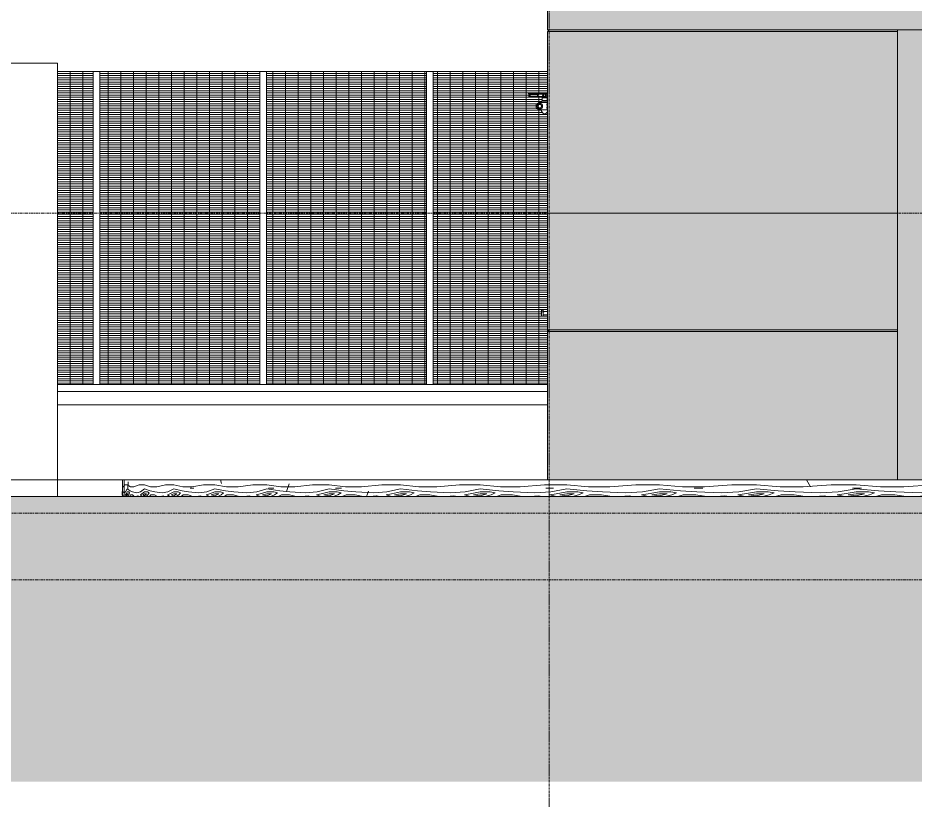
# Model space of a CAD drawing. Header units: millimetres. Extents: x -134153 to 99383, y -5233 to 35400.
# Drawn here: x -130439 to -125057, y -1322 to 3372 of the extents above; entities that cross this region are included whole.
import ezdxf

# ---------------------------------------------------------------- set-up
doc = ezdxf.new("R2010")
doc.units = ezdxf.units.MM
for name, pattern in [('Centre', [31.75, 6.35, -4.7625, 15.875, -4.7625]), ('Dash', [6, 3, -3]), ('Grid Line', [22.225, 12.7, -3.175, 3.175, -3.175])]:
    doc.linetypes.add(name, pattern=pattern)
for name, color, linetype, lineweight in [('A-DETL-GENF-2', 9, 'Continuous', 9), ('A-DETL-THIN', 151, 'Continuous', 9), ('A-DOOR', 31, 'Continuous', 9), ('A-FLOR-HRAL', 11, 'Continuous', 9), ('A-FLOR-LEVL-2', 51, 'Centre', 9), ('A-WALL', 113, 'Continuous', 9), ('A-WALL-PATT', 111, 'Continuous', 9), ('A-WALL-PATT-2', 111, 'Continuous', 5), ('C-PRKG', 70, 'Continuous', 9), ('C-PRKG-HDLN', 70, 'Dash', 9), ('I-WALL', 2, 'Continuous', 9), ('S-COLS', 52, 'Continuous', 9), ('S-GRID-1', 1, 'Grid Line', 9)]:
    doc.layers.add(name, color=color, linetype=linetype, lineweight=lineweight)

# ---------------------------------------------------------------- blocks, each defined once
blk = doc.blocks.new('FD_01 - FD_01-1200x2200mm-V22-TKCS_MẶT ĐỨNG HƯỚNG BẮC')
at = {"layer": 'A-DOOR'}
for p, q in [((-127376, 2918.5), (-127376, 2915.5)), ((-127375.6, 2918.5), (-127375.6, 2918.5)), ((-127375.6, 2918.5), (-127367.9, 2918.5)), ((-127375.6, 2915.5), (-127367.9, 2915.5)), ((-127375.6, 2915.5), (-127375.6, 2915.5)), ((-127374.9, 2914.5), (-127374.9, 2900.5)), ((-127374.4, 2920.3), (-127374.4, 2918.5)), ((-127362.4, 2920.3), (-127374.4, 2920.3)), ((-127374.4, 2920.3), (-127362.4, 2920.3)), ((-127373.9, 2914.5), (-127372.2, 2914.5)), ((-127373.4, 2915.5), (-127373.4, 2914.5)), ((-127372.2, 2914.5), (-127370.7, 2914.5)), ((-127372.2, 2914.5), (-127372.2, 2900.5)), ((-127371.9, 2914.5), (-127369.7, 2914.5)), ((-127370.1, 2914.5), (-127371.6, 2914.5)), ((-127369.4, 2914.5), (-127371.4, 2914.5)), ((-127368.7, 2914.5), (-127370.7, 2914.5)), ((-127369.8, 2914.5), (-127366.7, 2914.5)), ((-127369.8, 2900.5), (-127369.8, 2914.5)), ((-127369, 2911.5), (-127367.3, 2911.5)), ((-127369, 2911.5), (-127369, 2903.5)), ((-127368.4, 2918.5), (-127365.9, 2918.5)), ((-127365.9, 2918.5), (-127368.4, 2918.5)), ((-127366.8, 2918.5), (-127368.4, 2918.5)), ((-127368.4, 2918.5), (-127366.8, 2918.5)), ((-127365.9, 2915.5), (-127368.4, 2915.5)), ((-127368.4, 2915.5), (-127365.9, 2915.5)), ((-127365.9, 2915.5), (-127368.4, 2915.5)), ((-127368.4, 2915.5), (-127365.9, 2915.5)), ((-127366.3, 2918.5), (-127367.9, 2918.5)), ((-127367.9, 2918.5), (-127366.3, 2918.5)), ((-127367.9, 2915.5), (-127366.3, 2915.5)), ((-127366.3, 2915.5), (-127367.9, 2915.5)), ((-127367.3, 2911.5), (-127366.9, 2911.5)), ((-127316.9, 2912.5), (-127366.9, 2912.5)), ((-127366.9, 2911.5), (-127365.1, 2911.5)), ((-127366.7, 2914.5), (-127364, 2914.5)), ((-127366.3, 2918.5), (-127315.7, 2918.5)), ((-127366.3, 2915.5), (-127315.7, 2915.5)), ((-127364, 2914.5), (-127362.9, 2914.5)), ((-127364, 2914.5), (-127364, 2911.5)), ((-127363.4, 2914.5), (-127363.6, 2914.5)), ((-127361.9, 2914.5), (-127363.5, 2914.5)), ((-127363.5, 2914.5), (-127363.4, 2914.5)), ((-127363.4, 2914.5), (-127363.4, 2915.5)), ((-127360.9, 2914.5), (-127362.9, 2914.5)), ((-127362.5, 2914.5), (-127361.9, 2914.5)), ((-127362.5, 2911.5), (-127362.5, 2914.5)), ((-127362.4, 2918.5), (-127362.4, 2920.3)), ((-127361.9, 2911.4), (-127361.9, 2914.5)), ((-127339.1, 2914.5), (-127341.1, 2914.5)), ((-127341.1, 2914.5), (-127339.1, 2914.5)), ((-127273.1, 2914.5), (-127339.1, 2914.5)), ((-127312.2, 2913.5), (-127316.9, 2913.5)), ((-127315.7, 2918.5), (-127314.7, 2918.5)), ((-127315.7, 2915.5), (-127314.7, 2915.5)), ((-127314.7, 2918.5), (-127289.1, 2918.5)), ((-127314.7, 2915.5), (-127289.1, 2915.5)), ((-127284.1, 2914.5), (-127312.2, 2914.5)), ((-127289.1, 2918.5), (-127287.9, 2918.5)), ((-127289.1, 2915.5), (-127287.9, 2915.5)), ((-127288.6, 2918.5), (-127288, 2918.5)), ((-127288, 2918.5), (-127288.6, 2918.5)), ((-127288, 2915.5), (-127288.6, 2915.5)), ((-127288.6, 2915.5), (-127288, 2915.5)), ((-127287.9, 2918.5), (-127262.6, 2918.5)), ((-127287.9, 2915.5), (-127262.6, 2915.5)), ((-127287.4, 2913.6), (-127287.4, 2901.4)), ((-127287.4, 2913.6), (-127287.4, 2901.4)), ((-127287, 2914), (-127287, 2901)), ((-127286.7, 2914), (-127272.3, 2914)), ((-127284.5, 2914), (-127284.5, 2898)), ((-127283.3, 2914), (-127283.3, 2898)), ((-127274.7, 2898), (-127274.7, 2914)), ((-127273.5, 2898), (-127273.5, 2914)), ((-127273.1, 2914.5), (-127271.1, 2914.5)), ((-127271.1, 2914.5), (-127273.1, 2914.5)), ((-127271, 2901), (-127271, 2914)), ((-127372.2, 2900.5), (-127373.6, 2900.5)), ((-127370.7, 2900.5), (-127372.2, 2900.5)), ((-127371.4, 2900.5), (-127370.1, 2900.5)), ((-127370.7, 2900.5), (-127368.7, 2900.5)), ((-127366.7, 2900.5), (-127369.8, 2900.5)), ((-127367.2, 2903.5), (-127369, 2903.5)), ((-127366.9, 2903.5), (-127367.2, 2903.5)), ((-127365.1, 2903.5), (-127366.9, 2903.5)), ((-127366.9, 2902.5), (-127316.9, 2902.5)), ((-127366.9, 2900.5), (-127365.3, 2900.5)), ((-127364, 2900.5), (-127366.7, 2900.5)), ((-127364, 2903.5), (-127364, 2900.5)), ((-127362.9, 2900.5), (-127364, 2900.5)), ((-127363, 2900.5), (-127362.5, 2900.5)), ((-127362.9, 2900.5), (-127360.9, 2900.5)), ((-127362.5, 2900.5), (-127362.5, 2903.5)), ((-127361.9, 2900.5), (-127361.9, 2903.6)), ((-127329.9, 2830.7), (-127329.9, 2854.3)), ((-127328.9, 2856.1), (-127313.4, 2864.7)), ((-127320.5, 2842.5), (-127314.7, 2852.5)), ((-127316.9, 2901.5), (-127312.2, 2901.5)), ((-127314.7, 2852.5), (-127303.1, 2852.5)), ((-127312.4, 2865), (-127268.2, 2865)), ((-127312.2, 2900.5), (-127284.1, 2900.5)), ((-127303.1, 2852.5), (-127297.4, 2842.5)), ((-127299.1, 2872), (-127299.1, 2865)), ((-127296.5, 2872), (-127299.1, 2872)), ((-127299.1, 2872), (-127274.5, 2872)), ((-127294.1, 2892), (-127294.1, 2898)), ((-127294.1, 2898), (-127289.9, 2898)), ((-127289.9, 2892), (-127294.1, 2892)), ((-127294.1, 2881.1), (-127294.1, 2889.4)), ((-127294.1, 2876), (-127264.1, 2876)), ((-127294.1, 2876), (-127294.1, 2876)), ((-127294.1, 2876), (-127287.8, 2876)), ((-127289.9, 2898), (-127268.2, 2898)), ((-127289.9, 2898), (-127289.9, 2892)), ((-127268.2, 2892), (-127289.9, 2892)), ((-127289.6, 2876), (-127286.9, 2876)), ((-127289.6, 2876), (-127289.6, 2874)), ((-127288.3, 2874), (-127289.6, 2874)), ((-127288.6, 2874), (-127288.6, 2872)), ((-127288.3, 2874), (-127288.6, 2874)), ((-127288.6, 2874), (-127285.9, 2874)), ((-127281.9, 2874), (-127288.3, 2874)), ((-127286.9, 2874), (-127288.3, 2874)), ((-127286.9, 2876), (-127276.9, 2876)), ((-127286.9, 2876), (-127286.9, 2874)), ((-127281.9, 2874), (-127286.9, 2874)), ((-127272.3, 2901), (-127286.7, 2901)), ((-127285.9, 2874), (-127281.9, 2874)), ((-127277.2, 2874), (-127281.9, 2874)), ((-127281.9, 2874), (-127277.2, 2874)), ((-127276.9, 2874), (-127281.9, 2874)), ((-127277.2, 2874), (-127273.2, 2874)), ((-127273.2, 2874), (-127277.2, 2874)), ((-127276.9, 2876), (-127269.5, 2876)), ((-127276.9, 2874), (-127276.9, 2876)), ((-127273.2, 2874), (-127276.9, 2874)), ((-127274.5, 2872), (-127262.6, 2872)), ((-127269.5, 2874), (-127273.2, 2874)), ((-127271.8, 2874), (-127270.9, 2874)), ((-127270.6, 2874), (-127271.8, 2874)), ((-127270.9, 2874), (-127270.6, 2874)), ((-127270.6, 2872), (-127270.6, 2874)), ((-127269.5, 2876), (-127264.1, 2876)), ((-127269.5, 2876), (-127269.5, 2874)), ((-127268.2, 2898), (-127264.1, 2898)), ((-127268.2, 2898), (-127268.2, 2892)), ((-127264.1, 2892), (-127268.2, 2892)), ((-127268.2, 2865), (-127265.2, 2865)), ((-127262.6, 2865), (-127265.7, 2865)), ((-127265.2, 2865), (-127264.2, 2865)), ((-127264.1, 2898), (-127264.1, 2892)), ((-127264.1, 2889.4), (-127264.1, 2881.1)), ((-127263.9, 2862), (-127263.9, 2823)), ((-127313.4, 2820.3), (-127328.9, 2828.9)), ((-127314.7, 2832.5), (-127320.5, 2842.5)), ((-127303.1, 2832.5), (-127314.7, 2832.5)), ((-127268.2, 2820), (-127312.4, 2820)), ((-127297.4, 2842.5), (-127303.1, 2832.5)), ((-127299.1, 2820), (-127299.1, 2812.4)), ((-127298.8, 2811.7), (-127285.8, 2796.3)), ((-127273.3, 2796.3), (-127262.6, 2809)), ((-127265.2, 2820), (-127268.2, 2820)), ((-127265.8, 2820), (-127262.7, 2820)), ((-127264.2, 2820), (-127265.2, 2820)), ((-127283.2, 2797), (-127285.1, 2797)), ((-127285.1, 2797), (-127283.2, 2797)), ((-127283.1, 2796), (-127276.1, 2796)), ((-127276.1, 2796), (-127283.1, 2796)), ((-127274, 2797), (-127275.9, 2797)), ((-127275.9, 2797), (-127274, 2797)), ((-127297.6, 1610), (-127297.6, 1617.5)), ((-127287.6, 1617.5), (-127297.6, 1617.5)), ((-127287.6, 1617.5), (-127287.6, 1610)), ((-127297.6, 1600), (-127297.6, 1610)), ((-127297.6, 1590), (-127297.6, 1600)), ((-127297.6, 1582.5), (-127297.6, 1590)), ((-127287.6, 1582.5), (-127297.6, 1582.5)), ((-127287.6, 1610), (-127287.6, 1600)), ((-127262.5, 1610), (-127287.6, 1610)), ((-127287.6, 1608.7), (-127287.6, 1609.7)), ((-127287.6, 1600), (-127287.6, 1590)), ((-127287.6, 1590.3), (-127287.6, 1591.3)), ((-127287.6, 1590), (-127287.6, 1582.5)), ((-127287.6, 1590), (-127262.5, 1590)), ((-127262.6, 1497), (-127262.6, 1503)), ((-127262.6, 1503), (-127262.6, 1503)), ((-127262.6, 1497), (-127262.6, 1497)), ((-127262.6, 1481.2), (-127262.6, 1495.1)), ((-127262.6, 1495.1), (-127262.6, 1495.1)), ((-127260.6, 1495.1), (-127262.6, 1495.1)), ((-127262.6, 1481.2), (-127262.6, 1481.2)), ((-127260.6, 1500), (-127260.6, 1489.7))]:
    blk.add_line(p, q, dxfattribs=at)
at = {"layer": 'A-DOOR', "flags": 128}
for points in [[(-127365.1, 2911.5), (-127365.4, 2911), (-127365.7, 2910.4), (-127365.9, 2909.7), (-127366.1, 2909), (-127366.2, 2908.3), (-127366.2, 2907.5)], [(-127366.2, 2907.5), (-127366.2, 2906.7), (-127366.1, 2906), (-127365.9, 2905.3), (-127365.7, 2904.6), (-127365.4, 2904), (-127365.1, 2903.5)], [(-127263.9, 2862), (-127263.9, 2862.7), (-127263.9, 2863.3), (-127264, 2863.9), (-127264, 2864.3), (-127264.1, 2864.7), (-127264.1, 2864.9), (-127264.2, 2865)], [(-127264.1, 2864.9), (-127264.1, 2864.7), (-127264, 2864.3), (-127264, 2863.9), (-127263.9, 2863.3), (-127263.9, 2862.7), (-127263.9, 2862)], [(-127298.8, 2811.7), (-127298.8, 2811.7), (-127298.9, 2811.8), (-127298.9, 2811.8), (-127298.9, 2811.8), (-127298.9, 2811.9), (-127298.9, 2811.9), (-127299, 2812), (-127299, 2812), (-127299, 2812), (-127299, 2812.1), (-127299, 2812.1), (-127299, 2812.2), (-127299, 2812.2), (-127299.1, 2812.3), (-127299.1, 2812.3), (-127299.1, 2812.3), (-127299.1, 2812.4), (-127299.1, 2812.4)], [(-127264.2, 2820), (-127264.1, 2820.1), (-127264.1, 2820.3), (-127264, 2820.7), (-127264, 2821.1), (-127263.9, 2821.7), (-127263.9, 2822.3), (-127263.9, 2823)], [(-127263.9, 2823), (-127263.9, 2822.3), (-127263.9, 2821.7), (-127264, 2821.1), (-127264, 2820.7), (-127264.1, 2820.3), (-127264.1, 2820.1)], [(-127285.1, 2796), (-127285.2, 2796), (-127285.2, 2796), (-127285.2, 2796), (-127285.3, 2796), (-127285.3, 2796), (-127285.4, 2796), (-127285.4, 2796), (-127285.4, 2796), (-127285.5, 2796.1), (-127285.5, 2796.1), (-127285.5, 2796.1), (-127285.6, 2796.1), (-127285.6, 2796.1), (-127285.6, 2796.1), (-127285.7, 2796.2), (-127285.7, 2796.2), (-127285.7, 2796.2), (-127285.7, 2796.2), (-127285.8, 2796.3), (-127285.8, 2796.3), (-127285.8, 2796.3), (-127285.8, 2796.3)], [(-127285.1, 2796), (-127285.1, 2796), (-127285.1, 2796), (-127285.1, 2796), (-127285.1, 2796), (-127285, 2796), (-127285, 2796), (-127284.9, 2796), (-127284.9, 2796), (-127284.8, 2796), (-127284.7, 2796), (-127284.6, 2796), (-127284.5, 2796), (-127284.4, 2796), (-127284.3, 2796), (-127284.2, 2796), (-127284, 2796), (-127283.9, 2796), (-127283.8, 2796), (-127283.6, 2796), (-127283.4, 2796), (-127283.3, 2796), (-127283.1, 2796), (-127282.9, 2796), (-127282.8, 2796), (-127282.6, 2796), (-127282.4, 2796), (-127282.2, 2796), (-127282, 2796), (-127281.8, 2796), (-127281.6, 2796), (-127281.4, 2796), (-127281.2, 2796), (-127280.9, 2796), (-127280.7, 2796), (-127280.5, 2796), (-127280.3, 2796), (-127280.1, 2796), (-127279.8, 2796), (-127279.6, 2796), (-127279.4, 2796), (-127279.2, 2796), (-127279, 2796), (-127278.7, 2796), (-127278.5, 2796), (-127278.3, 2796), (-127278.1, 2796), (-127277.9, 2796), (-127277.7, 2796), (-127277.4, 2796), (-127277.2, 2796), (-127277, 2796), (-127276.8, 2796), (-127276.7, 2796), (-127276.5, 2796), (-127276.3, 2796), (-127276.1, 2796), (-127275.9, 2796), (-127275.8, 2796), (-127275.6, 2796), (-127275.5, 2796), (-127275.3, 2796), (-127275.2, 2796), (-127275, 2796), (-127274.9, 2796), (-127274.8, 2796), (-127274.7, 2796), (-127274.6, 2796), (-127274.5, 2796), (-127274.4, 2796), (-127274.3, 2796), (-127274.2, 2796), (-127274.2, 2796), (-127274.1, 2796), (-127274.1, 2796), (-127274, 2796), (-127274, 2796), (-127274, 2796), (-127274, 2796)], [(-127274, 2796), (-127274, 2796), (-127274, 2796), (-127274, 2796), (-127274.1, 2796), (-127274.1, 2796), (-127274.1, 2796), (-127274.2, 2796), (-127274.3, 2796), (-127274.3, 2796), (-127274.4, 2796), (-127274.5, 2796), (-127274.6, 2796), (-127274.7, 2796), (-127274.8, 2796), (-127275, 2796), (-127275.1, 2796), (-127275.2, 2796), (-127275.4, 2796), (-127275.5, 2796), (-127275.7, 2796), (-127275.8, 2796), (-127276, 2796), (-127276.2, 2796), (-127276.4, 2796), (-127276.6, 2796), (-127276.7, 2796), (-127276.9, 2796), (-127277.1, 2796), (-127277.3, 2796), (-127277.5, 2796), (-127277.8, 2796), (-127278, 2796), (-127278.2, 2796), (-127278.4, 2796), (-127278.6, 2796), (-127278.8, 2796), (-127279.1, 2796), (-127279.3, 2796), (-127279.5, 2796), (-127279.7, 2796), (-127279.9, 2796), (-127280.2, 2796), (-127280.4, 2796), (-127280.6, 2796), (-127280.8, 2796), (-127281, 2796), (-127281.3, 2796), (-127281.5, 2796), (-127281.7, 2796), (-127281.9, 2796), (-127282.1, 2796), (-127282.3, 2796), (-127282.5, 2796), (-127282.7, 2796), (-127282.8, 2796), (-127283, 2796), (-127283.2, 2796), (-127283.4, 2796), (-127283.5, 2796), (-127283.7, 2796), (-127283.8, 2796), (-127284, 2796), (-127284.1, 2796), (-127284.2, 2796), (-127284.3, 2796), (-127284.5, 2796), (-127284.6, 2796), (-127284.7, 2796), (-127284.7, 2796), (-127284.8, 2796), (-127284.9, 2796), (-127284.9, 2796), (-127285, 2796), (-127285, 2796), (-127285.1, 2796), (-127285.1, 2796), (-127285.1, 2796), (-127285.1, 2796)], [(-127273.3, 2796.3), (-127273.3, 2796.3), (-127273.3, 2796.3), (-127273.4, 2796.2), (-127273.4, 2796.2), (-127273.4, 2796.2), (-127273.5, 2796.2), (-127273.5, 2796.2), (-127273.5, 2796.1), (-127273.5, 2796.1), (-127273.6, 2796.1), (-127273.6, 2796.1), (-127273.6, 2796.1), (-127273.7, 2796.1), (-127273.7, 2796), (-127273.7, 2796), (-127273.8, 2796), (-127273.8, 2796), (-127273.9, 2796), (-127273.9, 2796), (-127273.9, 2796), (-127274, 2796), (-127274, 2796)]]:
    blk.add_lwpolyline(points, dxfattribs=at)
at = {"layer": 'A-DOOR'}
for centre, radius, start, end in [((-127327.9, 2854.3), 2, 119.1975, 180), ((-127308.9, 2842.5), 17, 0, 180), ((-127308.9, 2842.5), 16.5, 0, 180), ((-127312.4, 2863), 2, 90, 119.1975), ((-127308.9, 2842.5), 17, 60, 75), ((-127327.9, 2830.7), 2, 180, 240.8025), ((-127308.9, 2842.5), 17, 180, 360), ((-127308.9, 2842.5), 16.5, 180, 0), ((-127312.4, 2822), 2, 240.8025, 270), ((-127308.9, 2842.5), 17, 285, 300)]:
    blk.add_arc(centre, radius, start, end, dxfattribs=at)
for centre, major_axis, ratio, start_param, end_param in [((-127366.9, 2907.5), (0, 5), 0.965835, 0.523599, 1.047198), ((-127370.7, 2907.5), (0, 7), 0.259156, 4.712389, 6.283185), ((-127366, 2907.5), (0, 5), 0.965835, 0.65038, 1.340692), ((-127370.1, 2907.5), (0, 2.5), 0.259156, 4.712389, 7.853982), ((-127370.7, 2907.5), (0, 7), 0.259156, 3.141593, 4.712389), ((-127370.1, 2907.5), (0, 2.5), 0.259156, 1.570796, 4.712389), ((-127366, 2907.5), (0, 5), 0.965835, 1.8009, 2.491212), ((-127368.2, 2907.5), (0, 2.5), 0.259156, 4.712389, 7.853982), ((-127368.2, 2907.5), (0, 2.5), 0.259156, 4.712389, 7.853982), ((-127368.2, 2907.5), (0, 2.5), 0.259156, 1.570796, 4.712389), ((-127368.2, 2907.5), (0, 2.5), 0.259156, 1.570796, 4.712389), ((-127368.7, 2907.5), (0, 7), 0.259156, 4.974188, 6.283185), ((-127362.9, 2907.5), (0, 7), 0.259156, 5.235988, 6.283185), ((-127360.9, 2907.5), (0, 7), 0.259156, 5.235988, 6.283185), ((-127316.9, 2907.5), (0, 6), 0.965835, 0, 1.570796), ((-127316.9, 2907.5), (0, 6), 0.965835, 1.570796, 3.141593), ((-127316.9, 2907.5), (0, 5), 0.965835, 0.261799, 1.570796), ((-127316.9, 2907.5), (0, 5), 0.965835, 1.570796, 2.879793), ((-127312.2, 2907.5), (0, 7), 0.965835, 6.021386, 7.853982), ((-127312.2, 2907.5), (0, 7), 0.965835, 1.570796, 3.403392), ((-127287.3, 2907.5), (0, 6.79), 0.259156, 0.291061, 1.570796), ((-127287.3, 2907.5), (0, 6.79), 0.259156, 1.570796, 2.850532), ((-127287.4, 2907.5), (0, 2.5), 0.259156, 4.712389, 7.853982), ((-127287.4, 2907.5), (0, 2.5), 0.259156, 1.570796, 4.712389), ((-127285.3, 2907.5), (0, 6.79), 0.259156, 0.547008, 1.570796), ((-127285.3, 2907.5), (0, 6.79), 0.259156, 1.570796, 2.594585), ((-127284.1, 2907.5), (0, 7), 0.965835, 6.029595, 6.536775), ((-127366.9, 2907.5), (0, 5), 0.965835, 2.094395, 2.617994), ((-127368.7, 2907.5), (0, 7), 0.259156, 3.141593, 4.45059), ((-127366.9, 2907.5), (0, 5), 0.965835, 3.141593, 3.403392), ((-127362.9, 2907.5), (0, 7), 0.259156, 3.141593, 4.18879), ((-127360.9, 2907.5), (0, 7), 0.259156, 3.141593, 4.18879), ((-127294.1, 2886), (0, 6), 0.000349, 0, 0.959931), ((-127294.1, 2888), (0, 12), 0.000349, 3.141593, 4.101524), ((-127284.1, 2907.5), (0, 7), 0.965835, 2.888003, 3.141593), ((-127264.1, 2886), (0, 6), 0.000349, 0, 0.959931), ((-127264.1, 2888), (0, 12), 0.000349, 3.141593, 4.101524)]:
    blk.add_ellipse(centre, major_axis=major_axis, ratio=ratio, start_param=start_param, end_param=end_param, dxfattribs=at)
for points, knots in [([(-127291.5, 2907.5), (-127291.4, 2907.8), (-127291.4, 2908.2), (-127291.3, 2908.7), (-127291.2, 2909), (-127291.1, 2909.4), (-127291, 2909.8), (-127290.9, 2910), (-127290.8, 2910.3), (-127290.7, 2910.4), (-127290.6, 2910.6), (-127290.4, 2910.8), (-127290.3, 2911.1), (-127290.1, 2911.3), (-127289.9, 2911.5), (-127289.8, 2911.7), (-127289.7, 2911.8), (-127289.5, 2912), (-127289.3, 2912.3), (-127289, 2912.5), (-127288.6, 2912.8), (-127288.1, 2913.2), (-127287.7, 2913.5), (-127287.4, 2913.6)], [0, 0, 0, 0, 0.1, 0.15, 0.2, 0.25, 0.3, 0.35, 0.375, 0.4, 0.425, 0.45, 0.5, 0.55, 0.575, 0.6, 0.625, 0.65, 0.7, 0.75, 0.8, 0.9, 1, 1, 1, 1]), ([(-127287.4, 2901.4), (-127287.7, 2901.5), (-127288.1, 2901.8), (-127288.6, 2902.2), (-127289, 2902.5), (-127289.3, 2902.7), (-127289.5, 2903), (-127289.7, 2903.2), (-127289.8, 2903.3), (-127289.9, 2903.5), (-127290.1, 2903.7), (-127290.3, 2903.9), (-127290.4, 2904.2), (-127290.6, 2904.4), (-127290.7, 2904.6), (-127290.8, 2904.7), (-127290.9, 2905), (-127291, 2905.2), (-127291.1, 2905.6), (-127291.2, 2906), (-127291.3, 2906.3), (-127291.4, 2906.8), (-127291.4, 2907.2), (-127291.5, 2907.5)], [0, 0, 0, 0, 0.1, 0.2, 0.25, 0.3, 0.35, 0.375, 0.4, 0.425, 0.45, 0.5, 0.55, 0.575, 0.6, 0.625, 0.65, 0.7, 0.75, 0.8, 0.85, 0.9, 1, 1, 1, 1]), ([(-127265.2, 2854.9), (-127265.2, 2856), (-127265.1, 2857.3), (-127264.9, 2858.4), (-127264.7, 2858.7), (-127264.6, 2858.5), (-127264.4, 2857.9), (-127264.3, 2856.9), (-127264.2, 2855.5), (-127264.2, 2853.8), (-127264.1, 2852.6), (-127264.1, 2852)], [0, 0, 0, 0, 0.2, 0.3, 0.4, 0.5, 0.6, 0.7, 0.8, 0.9, 1, 1, 1, 1]), ([(-127264.1, 2852), (-127264.1, 2853.2), (-127264.2, 2855), (-127264.3, 2856.9), (-127264.4, 2857.9), (-127264.6, 2858.5), (-127264.7, 2858.7), (-127264.9, 2858.4), (-127265, 2857.6), (-127265.2, 2856.4), (-127265.2, 2855.4), (-127265.2, 2854.9)], [0, 0, 0, 0, 0.2, 0.3, 0.4, 0.5, 0.6, 0.7, 0.8, 0.9, 1, 1, 1, 1]), ([(-127264.1, 2852), (-127264.1, 2850.8), (-127264.2, 2849), (-127264.3, 2847.1), (-127264.4, 2846.1), (-127264.6, 2845.5), (-127264.7, 2845.3), (-127264.9, 2845.6), (-127265, 2846.4), (-127265.2, 2847.6), (-127265.2, 2848.6), (-127265.2, 2849.1)], [0, 0, 0, 0, 0.2, 0.3, 0.4, 0.5, 0.6, 0.7, 0.8, 0.9, 1, 1, 1, 1]), ([(-127265.2, 2849.1), (-127265.2, 2848), (-127265.1, 2846.7), (-127264.9, 2845.6), (-127264.7, 2845.3), (-127264.6, 2845.5), (-127264.4, 2846.1), (-127264.3, 2847.1), (-127264.2, 2848.5), (-127264.2, 2850.2), (-127264.1, 2851.4), (-127264.1, 2852)], [0, 0, 0, 0, 0.2, 0.3, 0.4, 0.5, 0.6, 0.7, 0.8, 0.9, 1, 1, 1, 1]), ([(-127265.2, 2835.9), (-127265.2, 2837), (-127265.1, 2838.3), (-127264.9, 2839.4), (-127264.7, 2839.7), (-127264.6, 2839.5), (-127264.4, 2838.9), (-127264.3, 2837.9), (-127264.2, 2836.5), (-127264.2, 2834.8), (-127264.1, 2833.6), (-127264.1, 2833)], [0, 0, 0, 0, 0.2, 0.3, 0.4, 0.5, 0.6, 0.7, 0.8, 0.9, 1, 1, 1, 1]), ([(-127264.1, 2833), (-127264.1, 2834.2), (-127264.2, 2836), (-127264.3, 2837.9), (-127264.4, 2838.9), (-127264.6, 2839.5), (-127264.7, 2839.7), (-127264.9, 2839.4), (-127265, 2838.6), (-127265.2, 2837.4), (-127265.2, 2836.4), (-127265.2, 2835.9)], [0, 0, 0, 0, 0.2, 0.3, 0.4, 0.5, 0.6, 0.7, 0.8, 0.9, 1, 1, 1, 1]), ([(-127264.1, 2833), (-127264.1, 2831.8), (-127264.2, 2830), (-127264.3, 2828.1), (-127264.4, 2827.1), (-127264.6, 2826.5), (-127264.7, 2826.3), (-127264.9, 2826.6), (-127265, 2827.4), (-127265.2, 2828.6), (-127265.2, 2829.6), (-127265.2, 2830.1)], [0, 0, 0, 0, 0.2, 0.3, 0.4, 0.5, 0.6, 0.7, 0.8, 0.9, 1, 1, 1, 1]), ([(-127265.2, 2830.1), (-127265.2, 2829), (-127265.1, 2827.7), (-127264.9, 2826.6), (-127264.7, 2826.3), (-127264.6, 2826.5), (-127264.4, 2827.1), (-127264.3, 2828.1), (-127264.2, 2829.5), (-127264.2, 2831.2), (-127264.1, 2832.4), (-127264.1, 2833)], [0, 0, 0, 0, 0.2, 0.3, 0.4, 0.5, 0.6, 0.7, 0.8, 0.9, 1, 1, 1, 1])]:
    blk.add_open_spline(points, degree=3, knots=knots, dxfattribs=at)
for points in [[(-127265.4, 2852), (-127265.4, 2852.5), (-127265.3, 2853.5), (-127265.3, 2854.4), (-127265.2, 2854.9)], [(-127265.2, 2854.9), (-127265.3, 2854.4), (-127265.3, 2854), (-127265.3, 2853.5)], [(-127265.2, 2849.1), (-127265.3, 2849.6), (-127265.3, 2850.5), (-127265.4, 2851.5), (-127265.4, 2852)], [(-127265.4, 2833), (-127265.4, 2833.5), (-127265.3, 2834.5), (-127265.3, 2835.4), (-127265.2, 2835.9)], [(-127265.2, 2830.1), (-127265.3, 2830.6), (-127265.3, 2831.5), (-127265.4, 2832.5), (-127265.4, 2833)], [(-127265.3, 2850.5), (-127265.3, 2850), (-127265.3, 2849.6), (-127265.2, 2849.1)], [(-127265.2, 2835.9), (-127265.3, 2835.4), (-127265.3, 2835), (-127265.3, 2834.5)], [(-127265.3, 2831.5), (-127265.3, 2831), (-127265.3, 2830.6), (-127265.2, 2830.1)]]:
    blk.add_open_spline(points, degree=3, dxfattribs=at)
blk = doc.blocks.new('BAI XE PCCC - BAI XE PCCC-1477864-TKCS_MẶT ĐỨNG HƯỚNG BẮC')
at = {"layer": 'C-PRKG'}
for p, q in [((-129811.6, 600), (-131360.5, 600)), ((-131360.5, 600), (-129811.6, 600))]:
    blk.add_line(p, q, dxfattribs=at)
at = {"layer": 'C-PRKG-HDLN'}
blk.add_line((-129811.6, 600), (-131360.5, 600), dxfattribs=at)
blk.add_line((-129811.6, 600), (-131360.5, 600), dxfattribs=at)
blk = doc.blocks.new('NBS_CLDPhysicalSecuritySystems_MtlMeshPnlFncngSym_CLDModsecSecurusS3_InfillPanel - NBS_CLDPhysicalSecuritySystems_MtlMeshPnlFncngSym_CLDModsecSecurusS2_InfillPanel-V86-TKCS_MẶT ĐỨNG HƯỚNG BẮC')
at = {"layer": 'A-FLOR-HRAL'}
h = blk.add_hatch(dxfattribs=at)
h.set_pattern_fill('FP_9', color=256, style=0, pattern_type=2)
h.set_pattern_definition([(180, (-130201.628, 1050), (2e-15, 13), []), (90, (-130201.63, 1050), (76, -5e-15), [])])
h.paths.add_polyline_path([(-127312.4, 2865), (-127307, 2859.2), (-127304.5, 2859.9), (-127308.9, 2862.7)])
h.paths.add_polyline_path([(-127264.1, 2872), (-127265.7, 2876.3), (-127294.1, 2877.4), (-127292.5, 2891.8), (-127264.1, 2890.5), (-127264.1, 2876.3)])
h.paths.add_polyline_path([(-127947.6, 1171), (-127262.5, 1171), (-127262.5, 1495.1), (-127260.6, 1495.1), (-127260.6, 1500), (-127262.5, 1500), (-127262.5, 1590.3), (-127297.6, 1591.5), (-127297.6, 1608.5), (-127262.5, 1609.7), (-127263.9, 2807.5), (-127275.6, 2796.3), (-127277.4, 2796.3), (-127285.8, 2798), (-127298.4, 2812.4), (-127298.8, 2820), (-127312.4, 2820), (-127313.4, 2820.3), (-127329.9, 2830.7), (-127328.9, 2856.1), (-127313.4, 2864.7), (-127312.4, 2865), (-127296.5, 2865), (-127294.8, 2872), (-127262.6, 2870.3), (-127263.9, 2865), (-127266.8, 2865), (-127265.4, 2838.1), (-127263.9, 2820), (-127262.6, 2820), (-127262.6, 2915.5), (-127366.3, 2915.5), (-127366.3, 2918.5), (-127262.6, 2918.5), (-127262.6, 3050), (-127947.6, 3050), (-127947.6, 1273)])
h.paths.add_polyline_path([(-127987.6, 1171), (-127987.6, 3050), (-128947.6, 3050), (-128947.6, 1171), (-127989, 1171)])
h.paths.add_polyline_path([(-130170.5, 1171), (-129987.6, 1171), (-129987.6, 3050), (-130201.6, 3050), (-130201.6, 1171)])
h.paths.add_polyline_path([(-129947.6, 1171), (-128987.6, 1171), (-128987.6, 3050), (-129947.6, 3050), (-129947.6, 1273)])
h.paths.add_polyline_path([(-127297.6, 1582.5), (-127296.6, 1590), (-127287.6, 1590), (-127287.6, 1582.5)])
h.paths.add_polyline_path([(-127287.6, 1610), (-127297.6, 1610), (-127297.6, 1617.5), (-127287.6, 1617.5)])
h.paths.add_polyline_path([(-127281.9, 2874), (-127282.4, 2876), (-127281.2, 2874.3)])
h.paths.add_polyline_path([(-127273.2, 2874), (-127274.5, 2876), (-127271.5, 2874.9)])
h.paths.add_polyline_path([(-127264.1, 2892), (-127294.1, 2892), (-127292.5, 2898), (-127283.8, 2898.6), (-127285.1, 2900.8), (-127291.2, 2900.7), (-127317, 2902.6), (-127319, 2907.5), (-127316.6, 2912.8), (-127312.4, 2914.3), (-127272.8, 2914), (-127274, 2898), (-127264.1, 2898), (-127264.1, 2892)])
h.paths.add_polyline_path([(-127368.3, 2900.5), (-127369.8, 2900.5), (-127368.3, 2914.5), (-127364, 2914.5), (-127363, 2911.5), (-127320.3, 2911), (-127321.6, 2906.7), (-127319.3, 2903.2), (-127321.5, 2902.7), (-127363.7, 2902.7), (-127365.4, 2903.5), (-127365.6, 2903.2), (-127366.7, 2900.5), (-127367.7, 2900.5)])
h.paths.add_polyline_path([(-127372.2, 2900.5), (-127373.3, 2900.5), (-127372.2, 2914.5), (-127370.9, 2906.7)])
h.paths.add_polyline_path([(-127288.7, 2902.2), (-127289.1, 2912.4), (-127291.5, 2907.5), (-127289, 2902.6)])
h.paths.add_polyline_path([(-127375.6, 2915.5), (-127375.6, 2918.5), (-127367.9, 2918.5), (-127368.8, 2915.5), (-127373.4, 2915.5)])
h.paths.add_polyline_path([(-127289.1, 2915.5), (-127287.9, 2915.5), (-127289.1, 2917.5)])
for p, q in [((-129987.5, 3050), (-130201.6, 3050)), ((-129987.6, 3050), (-129987.6, 1171)), ((-129983.6, 3050), (-129987.6, 3050)), ((-129951.6, 3050), (-129983.6, 3050)), ((-129947.6, 3050), (-129951.6, 3050)), ((-128987.5, 3050), (-129947.8, 3050)), ((-129947.6, 1171), (-129947.6, 3050)), ((-128987.6, 3050), (-128987.6, 1171)), ((-128983.6, 3050), (-128987.6, 3050)), ((-128951.6, 3050), (-128983.6, 3050)), ((-128947.6, 3050), (-128951.6, 3050)), ((-127987.5, 3050), (-128947.8, 3050)), ((-128947.6, 1171), (-128947.6, 3050)), ((-127987.6, 3050), (-127987.6, 1171)), ((-127983.6, 3050), (-127987.6, 3050)), ((-127951.6, 3050), (-127983.6, 3050)), ((-127947.6, 3050), (-127951.6, 3050)), ((-127262.6, 3050), (-127947.8, 3050)), ((-127947.6, 1171), (-127947.6, 3050)), ((-127262.5, 1171), (-130201.6, 1171)), ((-129983.6, 1171), (-129987.5, 1171)), ((-129951.6, 1171), (-129983.6, 1171)), ((-129947.8, 1171), (-129951.6, 1171)), ((-128983.6, 1171), (-128987.5, 1171)), ((-128951.6, 1171), (-128983.6, 1171)), ((-128947.8, 1171), (-128951.6, 1171)), ((-127983.6, 1171), (-127987.5, 1171)), ((-127951.6, 1171), (-127983.6, 1171)), ((-127947.8, 1171), (-127951.6, 1171)), ((-130201.6, 1130), (-127262.5, 1130))]:
    blk.add_line(p, q, dxfattribs=at)
blk = doc.blocks.new('FP_103-TKCS_MẶT ĐỨNG HƯỚNG BẮC')
at = {"layer": 'A-WALL'}
blk.add_line((-129811.6, 600), (-129811.6, 500), dxfattribs=at)
at = {"layer": 'A-WALL-PATT'}
for p, q in [((-129218.6, 578.5), (-129224.5, 600)), ((-125684.6, 558.3), (-125708.3, 600)), ((-129812.8, 549.8), (-129811.6, 549.8)), ((-129812.7, 558.5), (-129808.1, 558.5)), ((-129808.1, 558.5), (-129797.4, 570.7)), ((-129797.4, 570.7), (-129782.8, 570.7)), ((-129793.8, 528), (-129782.8, 546.3)), ((-129782.8, 570.7), (-129764.5, 558.5)), ((-129766.2, 534.1), (-129782.8, 546.3)), ((-129777.3, 587.9), (-129780.5, 541.4)), ((-129764.5, 558.5), (-129743, 558.5)), ((-129743, 558.5), (-129711.7, 570.7)), ((-129711.7, 570.7), (-129678.8, 570.7)), ((-129702.9, 528), (-129678.8, 546.3)), ((-129678.8, 570.7), (-129643, 558.5)), ((-129646.2, 534.1), (-129678.8, 546.3)), ((-129643, 558.5), (-129604.9, 558.5)), ((-129604.9, 558.5), (-129553.3, 570.7)), ((-129553.3, 570.7), (-129502.7, 570.7)), ((-129539.6, 528), (-129502.7, 546.3)), ((-129502.7, 570.7), (-129449.9, 558.5)), ((-129454.5, 534.1), (-129502.7, 546.3)), ((-129449.9, 558.5), (-129395.7, 558.5)), ((-129405.5, 549.8), (-129384, 549.8)), ((-129395.7, 558.5), (-129324.8, 570.7)), ((-129324.8, 570.7), (-129257, 570.7)), ((-129306.2, 528), (-129257, 546.3)), ((-129257, 570.7), (-129188.1, 558.5)), ((-129194, 534.1), (-129257, 546.3)), ((-129188.1, 558.5), (-129118.5, 558.5)), ((-129118.5, 558.5), (-129029.3, 570.7)), ((-129029.3, 570.7), (-128945.5, 570.7)), ((-129006.2, 528), (-128945.5, 546.3)), ((-128945.5, 570.7), (-128861.4, 558.5)), ((-128868.6, 534.1), (-128945.5, 546.3)), ((-128935.3, 549.8), (-128904.7, 549.8)), ((-128861.4, 558.5), (-128777.6, 558.5)), ((-128811.5, 576.2), (-128827.5, 529.8)), ((-128777.6, 558.5), (-128671.3, 570.7)), ((-128671.3, 570.7), (-128572.7, 570.7)), ((-128644.1, 528), (-128572.7, 546.3)), ((-128572.7, 570.7), (-128474.7, 558.5)), ((-128483, 534.1), (-128572.7, 546.3)), ((-128533.8, 549.8), (-128497.7, 549.8)), ((-128474.7, 558.5), (-128377.8, 558.5)), ((-128377.8, 558.5), (-128256.1, 570.7)), ((-128256.1, 570.7), (-128144.1, 570.7)), ((-128225.1, 528), (-128144.1, 546.3)), ((-128144.1, 570.7), (-128033.6, 558.5)), ((-128043, 534.1), (-128144.1, 546.3)), ((-128033.6, 558.5), (-127925.2, 558.5)), ((-127925.2, 558.5), (-127789.9, 570.7)), ((-127789.9, 570.7), (-127666.1, 570.7)), ((-127755.5, 528), (-127666.1, 546.3)), ((-127666.1, 570.7), (-127544.8, 558.5)), ((-127555, 534.1), (-127666.1, 546.3)), ((-127544.8, 558.5), (-127426.4, 558.5)), ((-127426.4, 558.5), (-127279.4, 570.7)), ((-127279.4, 570.7), (-127145.8, 570.7)), ((-127272.5, 549.8), (-127225.7, 549.8)), ((-127242.2, 528), (-127145.8, 546.3)), ((-127145.8, 570.7), (-127015.4, 558.5)), ((-127026.4, 534.1), (-127145.8, 546.3)), ((-127015.4, 558.5), (-126888.7, 558.5)), ((-126888.7, 558.5), (-126732.3, 570.7)), ((-126732.3, 570.7), (-126590.7, 570.7)), ((-126692.8, 528), (-126590.7, 546.3)), ((-126464.8, 534.1), (-126590.8, 546.3)), ((-126590.7, 570.7), (-126453.3, 558.5)), ((-126453.3, 558.5), (-126320.2, 558.5)), ((-126382.3, 549.8), (-126331.3, 549.8)), ((-126320.2, 558.5), (-126156.7, 570.7)), ((-126156.7, 570.7), (-126009.3, 570.7)), ((-126115.5, 528), (-126009.3, 546.3)), ((-126009.3, 570.7), (-125866.7, 558.5)), ((-125878.7, 534.1), (-126009.3, 546.3)), ((-125866.7, 558.5), (-125729.3, 558.5)), ((-125729.3, 558.5), (-125561, 570.7)), ((-125561, 570.7), (-125410, 570.7)), ((-125518.8, 528), (-125409.9, 546.3)), ((-125432.4, 549.8), (-125379.1, 549.8)), ((-125276.6, 534.1), (-125410, 546.3)), ((-125410, 570.7), (-125264.4, 558.5)), ((-125264.4, 558.5), (-125124.6, 558.5)), ((-125124.6, 558.5), (-124954.1, 570.7)), ((-124954.1, 570.7), (-124801.6, 570.7)), ((-124911.4, 528), (-124801.6, 546.3)), ((-129813.5, 528), (-129813.2, 521.9)), ((-129813.2, 521.9), (-129813.4, 509.7)), ((-129812.9, 534.1), (-129810.2, 528)), ((-129812.9, 500), (-129812.5, 509.7)), ((-129812.5, 509.7), (-129810.4, 509.7)), ((-129810.4, 509.7), (-129807.4, 500)), ((-129810.2, 528), (-129802.3, 521.9)), ((-129804.2, 500), (-129800.6, 503.6)), ((-129802.3, 521.9), (-129793.8, 528)), ((-129800.6, 503.6), (-129798.7, 500)), ((-129794.3, 509.7), (-129790.4, 515.8)), ((-129794.3, 509.7), (-129790.2, 500)), ((-129790.4, 515.8), (-129782.8, 528)), ((-129788, 509.7), (-129782.8, 515.8)), ((-129788, 509.7), (-129782.8, 503.6)), ((-129782.8, 528), (-129774.2, 528)), ((-129782.8, 515.8), (-129777.2, 515.8)), ((-129777.2, 515.8), (-129782.8, 503.6)), ((-129773.5, 509.7), (-129778.4, 500)), ((-129774.2, 528), (-129769.5, 521.9)), ((-129769.5, 521.9), (-129773.4, 509.7)), ((-129768.2, 500), (-129763.7, 509.7)), ((-129766.2, 534.1), (-129751, 528)), ((-129763.7, 509.7), (-129751.9, 509.7)), ((-129751.9, 509.7), (-129740.7, 500)), ((-129751, 528), (-129724.7, 521.9)), ((-129730.7, 500), (-129720, 503.6)), ((-129724.7, 521.9), (-129702.9, 528)), ((-129720, 503.6), (-129715.3, 500)), ((-129704.2, 509.7), (-129695.1, 515.8)), ((-129704.2, 509.7), (-129694.8, 500)), ((-129695.1, 515.8), (-129678.8, 528)), ((-129689.8, 509.7), (-129678.8, 515.8)), ((-129689.8, 509.7), (-129678.8, 503.6)), ((-129678.8, 528), (-129661.4, 528)), ((-129678.8, 515.8), (-129667.3, 515.8)), ((-129667.3, 515.8), (-129678.8, 503.6)), ((-129660, 509.7), (-129670, 500)), ((-129661.4, 528), (-129652.4, 521.9)), ((-129652.4, 521.9), (-129659.9, 509.7)), ((-129650, 500), (-129641.5, 509.7)), ((-129646.2, 534.1), (-129618.6, 528)), ((-129641.5, 509.7), (-129620.3, 509.7)), ((-129620.3, 509.7), (-129601, 500)), ((-129618.6, 528), (-129574.2, 521.9)), ((-129584.2, 500), (-129566.7, 503.6)), ((-129574.2, 521.9), (-129539.6, 528)), ((-129566.7, 503.6), (-129559.2, 500)), ((-129541.6, 509.7), (-129527.5, 515.8)), ((-129541.6, 509.7), (-129527.1, 500)), ((-129527.5, 515.8), (-129502.7, 528)), ((-129519.4, 509.7), (-129502.7, 515.8)), ((-129519.4, 509.7), (-129502.7, 503.6)), ((-129502.7, 528), (-129476.8, 528)), ((-129502.7, 515.8), (-129485.5, 515.8)), ((-129485.5, 515.8), (-129502.7, 503.6)), ((-129474.6, 509.7), (-129489.5, 500)), ((-129476.8, 528), (-129463.5, 521.9)), ((-129463.5, 521.9), (-129474.6, 509.7)), ((-129460.2, 500), (-129447.7, 509.7)), ((-129454.5, 534.1), (-129415, 528)), ((-129447.7, 509.7), (-129417.3, 509.7)), ((-129417.3, 509.7), (-129390.3, 500)), ((-129415, 528), (-129353.3, 521.9)), ((-129367.1, 500), (-129343, 503.6)), ((-129353.3, 521.9), (-129306.2, 528)), ((-129343, 503.6), (-129332.8, 500)), ((-129308.9, 509.7), (-129290.1, 515.8)), ((-129308.9, 509.7), (-129289.5, 500)), ((-129290.1, 515.8), (-129257, 528)), ((-129279.1, 509.7), (-129257, 515.8)), ((-129279.1, 509.7), (-129257, 503.6)), ((-129257, 528), (-129223, 528)), ((-129257, 515.8), (-129234.5, 515.8)), ((-129234.5, 515.8), (-129257, 503.6)), ((-129220.2, 509.7), (-129239.8, 500)), ((-129223, 528), (-129205.7, 521.9)), ((-129205.7, 521.9), (-129220.2, 509.7)), ((-129201.4, 500), (-129185.2, 509.7)), ((-129194, 534.1), (-129143.1, 528)), ((-129185.2, 509.7), (-129146.2, 509.7)), ((-129146.2, 509.7), (-129111.7, 500)), ((-129143.1, 528), (-129065, 521.9)), ((-129082.4, 500), (-129052.1, 503.6)), ((-129065, 521.9), (-129006.2, 528)), ((-129052.1, 503.6), (-129039.4, 500)), ((-129009.6, 509.7), (-128986.2, 515.8)), ((-129009.6, 509.7), (-128985.6, 500)), ((-128986.2, 515.8), (-128945.5, 528)), ((-128972.7, 509.7), (-128945.5, 515.8)), ((-128972.7, 509.7), (-128945.5, 503.6)), ((-128945.5, 528), (-128903.9, 528)), ((-128945.5, 515.8), (-128917.9, 515.8)), ((-128917.9, 515.8), (-128945.5, 503.6)), ((-128900.4, 509.7), (-128924.4, 500)), ((-128903.9, 528), (-128882.7, 521.9)), ((-128882.8, 521.9), (-128900.4, 509.7)), ((-128877.6, 500), (-128857.8, 509.7)), ((-128868.5, 534.1), (-128807.1, 528)), ((-128857.8, 509.7), (-128810.8, 509.7)), ((-128810.8, 509.7), (-128769.4, 500)), ((-128807.1, 528), (-128713.6, 521.9)), ((-128734.5, 500), (-128698.3, 503.6)), ((-128713.6, 521.9), (-128644.1, 528)), ((-128698.3, 503.6), (-128683.3, 500)), ((-128648, 509.7), (-128620.5, 515.8)), ((-128648, 509.7), (-128619.7, 500)), ((-128620.5, 515.8), (-128572.7, 528)), ((-128604.6, 509.7), (-128572.7, 515.8)), ((-128604.6, 509.7), (-128572.7, 503.6)), ((-128572.7, 528), (-128524.1, 528)), ((-128572.7, 515.8), (-128540.4, 515.8)), ((-128540.4, 515.8), (-128572.7, 503.6)), ((-128520, 509.7), (-128548, 500)), ((-128524.1, 528), (-128499.5, 521.9)), ((-128499.5, 521.9), (-128520, 509.7)), ((-128493.5, 500), (-128470.5, 509.7)), ((-128483, 534.1), (-128411.8, 528)), ((-128470.5, 509.7), (-128416.1, 509.7)), ((-128416.1, 509.7), (-128368.5, 500)), ((-128411.8, 528), (-128304.4, 521.9)), ((-128335.5, 532.7), (-128348.9, 500)), ((-128328.3, 500), (-128287, 503.6)), ((-128304.4, 521.9), (-128225.1, 528)), ((-128286.9, 503.6), (-128269.9, 500)), ((-128229.6, 509.7), (-128198.3, 515.8)), ((-128229.5, 509.7), (-128197.4, 500)), ((-128198.3, 515.8), (-128144.1, 528)), ((-128180.3, 509.7), (-128144.1, 515.8)), ((-128180.3, 509.7), (-128144.1, 503.6)), ((-128144.1, 528), (-128089.2, 528)), ((-128144.1, 515.8), (-128107.6, 515.8)), ((-128107.6, 515.8), (-128144.1, 503.6)), ((-128084.6, 509.7), (-128116.3, 500)), ((-128089.2, 528), (-128061.5, 521.9)), ((-128061.5, 521.9), (-128084.6, 509.7)), ((-128054.9, 500), (-128029, 509.7)), ((-128043, 534.1), (-127963.2, 528)), ((-128029, 509.7), (-127967.9, 509.7)), ((-127967.9, 509.7), (-127914.8, 500)), ((-127963.2, 528), (-127843.5, 521.9)), ((-127870.1, 500), (-127824, 503.6)), ((-127843.5, 521.9), (-127755.5, 528)), ((-127824, 503.6), (-127805.1, 500)), ((-127760.4, 509.7), (-127725.9, 515.8)), ((-127760.4, 509.7), (-127724.9, 500)), ((-127725.9, 515.8), (-127666.1, 528)), ((-127706, 509.7), (-127666.1, 515.8)), ((-127706, 509.7), (-127666.1, 503.6)), ((-127666.1, 528), (-127605.8, 528)), ((-127666.1, 515.8), (-127625.9, 515.8)), ((-127625.9, 515.8), (-127666.1, 503.6)), ((-127600.7, 509.7), (-127635.5, 500)), ((-127605.8, 528), (-127575.4, 521.9)), ((-127575.4, 521.9), (-127600.7, 509.7)), ((-127568.1, 500), (-127539.7, 509.7)), ((-127555, 534.1), (-127467.8, 528)), ((-127539.7, 509.7), (-127473, 509.7)), ((-127473, 509.7), (-127415, 500)), ((-127467.8, 528), (-127337.5, 521.9)), ((-127366.4, 500), (-127316.4, 503.6)), ((-127337.5, 521.9), (-127242.2, 528)), ((-127316.4, 503.6), (-127295.9, 500)), ((-127247.5, 509.7), (-127210.2, 515.8)), ((-127247.5, 509.7), (-127209.2, 500)), ((-127210.2, 515.8), (-127145.8, 528)), ((-127188.8, 509.7), (-127145.8, 515.8)), ((-127188.8, 509.7), (-127145.8, 503.6)), ((-127145.8, 528), (-127080.8, 528)), ((-127145.8, 515.8), (-127102.5, 515.8)), ((-127102.5, 515.8), (-127145.8, 503.6)), ((-127075.4, 509.7), (-127112.8, 500)), ((-127080.8, 528), (-127048.2, 521.9)), ((-127048.2, 521.9), (-127075.4, 509.7)), ((-127040.4, 500), (-127009.9, 509.7)), ((-127026.4, 534.1), (-126933, 528)), ((-127009.9, 509.7), (-126938.5, 509.7)), ((-126938.5, 509.7), (-126876.6, 500)), ((-126933, 528), (-126794, 521.9)), ((-126824.9, 500), (-126771.6, 503.6)), ((-126794, 521.9), (-126692.8, 528)), ((-126771.6, 503.6), (-126749.8, 500)), ((-126698.5, 509.7), (-126658.9, 515.8)), ((-126698.5, 509.7), (-126657.9, 500)), ((-126658.9, 515.8), (-126590.7, 528)), ((-126636.2, 509.7), (-126590.7, 515.8)), ((-126636.2, 509.7), (-126590.7, 503.6)), ((-126545.1, 515.8), (-126590.8, 503.6)), ((-126590.7, 528), (-126522.2, 528)), ((-126590.7, 515.8), (-126545.1, 515.8)), ((-126516.5, 509.7), (-126556, 500)), ((-126522.2, 528), (-126487.8, 521.9)), ((-126487.8, 521.9), (-126516.5, 509.7)), ((-126479.6, 500), (-126447.5, 509.7)), ((-126464.8, 534.1), (-126366.7, 528)), ((-126447.5, 509.7), (-126372.4, 509.7)), ((-126372.4, 509.7), (-126307.6, 500)), ((-126366.7, 528), (-126221.1, 521.9)), ((-126253.4, 500), (-126197.7, 503.6)), ((-126221.1, 521.9), (-126115.5, 528)), ((-126197.7, 503.6), (-126175, 500)), ((-126121.4, 509.7), (-126080.2, 515.8)), ((-126121.4, 509.7), (-126079.1, 500)), ((-126080.2, 515.8), (-126009.3, 528)), ((-126056.6, 509.7), (-126009.3, 515.8)), ((-126056.6, 509.7), (-126009.3, 503.6)), ((-126009.3, 528), (-125938.1, 528)), ((-126009.3, 515.8), (-125961.9, 515.8)), ((-125961.9, 515.8), (-126009.3, 503.6)), ((-125932.2, 509.7), (-125973.2, 500)), ((-125938.1, 528), (-125902.5, 521.9)), ((-125902.5, 521.9), (-125932.2, 509.7)), ((-125894, 500), (-125860.8, 509.7)), ((-125878.7, 534.1), (-125777.2, 528)), ((-125860.8, 509.7), (-125783.2, 509.7)), ((-125783.2, 509.7), (-125716.2, 500)), ((-125777.2, 528), (-125627.2, 521.9)), ((-125660.4, 500), (-125603.1, 503.6)), ((-125627.2, 521.9), (-125518.8, 528)), ((-125603.1, 503.6), (-125579.8, 500)), ((-125524.8, 509.7), (-125482.5, 515.8)), ((-125524.8, 509.7), (-125481.4, 500)), ((-125482.5, 515.8), (-125410, 528)), ((-125458.3, 509.7), (-125410, 515.8)), ((-125458.3, 509.7), (-125410, 503.6)), ((-125410, 528), (-125337.3, 528)), ((-125410, 515.8), (-125361.5, 515.8)), ((-125361.5, 515.8), (-125410, 503.6)), ((-125331.2, 509.7), (-125373.1, 500)), ((-125337.2, 528), (-125300.9, 521.9)), ((-125300.9, 521.9), (-125331.2, 509.7)), ((-125292.3, 500), (-125258.4, 509.7)), ((-125276.6, 534.1), (-125173.3, 528)), ((-125258.4, 509.7), (-125179.4, 509.7)), ((-125179.4, 509.7), (-125111.4, 500)), ((-125173.3, 528), (-125021.1, 521.9)), ((-125054.8, 500), (-124996.7, 503.6)), ((-125021.1, 521.9), (-124911.4, 528)), ((-124996.7, 503.6), (-124973.1, 500)), ((-124917.5, 509.7), (-124874.8, 515.8)), ((-124917.5, 509.7), (-124873.7, 500)), ((-124874.8, 515.8), (-124801.6, 528)), ((-124850.4, 509.7), (-124801.6, 515.8)), ((-124850.4, 509.7), (-124801.6, 503.6))]:
    blk.add_line(p, q, dxfattribs=at)

msp = doc.modelspace()

# ---------------------------------------------------------------- hatches: boundary and pattern name
at = {"layer": 'A-DETL-GENF-2'}
h = msp.add_hatch(dxfattribs=at)
h.set_pattern_fill('FP_29', color=256, style=0, pattern_type=2)
h.set_pattern_definition([(0, (-81864.44, 1200), (774.192, 774.192), [774.192, -774.192]), (0, (-81864.44, 1490.3), (774.192, 774.192), [774.192, -774.192]), (0, (-81864.44, 1780.64), (774.192, 774.192), [774.192, -774.192]), (90, (-81767.7, 1877.4), (-774.192, 774.192), [774.192, -774.192]), (90, (-81477.35, 1877.4), (-774.192, 774.192), [774.192, -774.192]), (90, (-81187, 1877.4), (-774.192, 774.192), [774.192, -774.192])])
h.paths.add_polyline_path([(-131360.5, -1211), (-29819, -1211), (-29819, 500), (-131360.5, 500), (-131360.5, -659)])
at = {"layer": 'A-WALL-PATT-2'}
h = msp.add_hatch(color=256, dxfattribs=at)
h.paths.add_polyline_path([(-127252.6, 2200), (-125162.5, 2200), (-125162.5, 3290), (-127252.6, 3290), (-127252.6, 2652.9)])
h.paths.add_polyline_path([(-121840.9, 2200), (-118662.6, 2200), (-118662.6, 3290), (-120852.6, 3290), (-120852.6, 3114.4), (-122252.6, 3114.4), (-122252.6, 3290), (-122742.5, 3290), (-122742.5, 2200), (-122211.7, 2200)])
h.paths.add_polyline_path([(-123002.5, 2400), (-122952.5, 2400), (-122952.5, 2500), (-123002.5, 2500), (-123002.5, 2464.8), (-123927.5, 2464.8), (-123927.5, 2450), (-123002.5, 2450)])
h.paths.add_polyline_path([(-124220.8, 2450), (-123977.5, 2450), (-123977.5, 2464.8), (-124902.5, 2464.8), (-124902.5, 2450), (-124716.2, 2450)])
h.paths.add_polyline_path([(-123135.3, 2534.3), (-123002.5, 2534.3), (-123002.5, 2564.8), (-123927.5, 2564.8), (-123927.5, 2534.3), (-123427.5, 2534.3)])
h.paths.add_polyline_path([(-124902.5, 2534.3), (-123977.5, 2534.3), (-123977.5, 2564.8), (-124902.5, 2564.8)])
h.paths.add_polyline_path([(-123927.5, 2634.3), (-123002.5, 2634.3), (-123002.5, 2664.8), (-123927.5, 2664.8), (-123927.5, 2652.9)])
h.paths.add_polyline_path([(-124813, 2634.3), (-123977.5, 2634.3), (-123977.5, 2664.8), (-124902.5, 2664.8), (-124902.5, 2634.3), (-124877.6, 2634.3)])
h.paths.add_polyline_path([(-123035.3, 2734.3), (-123002.5, 2734.3), (-123002.5, 2764.8), (-123927.5, 2764.8), (-123927.5, 2734.3), (-123427.5, 2734.3)])
h.paths.add_polyline_path([(-124330.8, 2734.3), (-123977.5, 2734.3), (-123977.5, 2764.8), (-124902.5, 2764.8), (-124902.5, 2734.3)])
h.paths.add_polyline_path([(-123977.5, 2800), (-123927.5, 2800), (-123927.5, 2834.3), (-123002.5, 2834.3), (-123002.5, 2850), (-123927.5, 2850), (-123927.5, 2900), (-123977.5, 2900), (-123977.5, 2850), (-124902.5, 2850), (-124902.5, 2900), (-124952.5, 2900), (-124952.5, 2800), (-124902.5, 2800), (-124902.5, 2834.3), (-123977.5, 2833.2), (-123977.5, 2823.5)])
h.paths.add_polyline_path([(-120852.6, 3300), (-118662.6, 3300), (-118662.6, 4690), (-127252.6, 4690), (-127252.6, 3300), (-122252.6, 3300), (-122252.6, 4514.4), (-120852.6, 4514.4), (-120852.6, 4473.5)])
h.paths.add_polyline_path([(-118662.6, 4700), (-118662.6, 5600), (-127252.6, 5600), (-127252.6, 4700), (-118667.8, 4700)])
h = msp.add_hatch(color=256, dxfattribs=at)
h.paths.add_polyline_path([(-127252.6, 2200), (-127252.6, 3290), (-127262.6, 3290), (-127262.6, 2200)])
h.paths.add_polyline_path([(-127252.6, 3300), (-127252.6, 4690), (-127262.6, 4690), (-127262.6, 3300)])
h.paths.add_polyline_path([(-127252.6, 4700), (-127252.6, 5550), (-127262.6, 5550), (-127262.6, 4700)])
msp.add_hatch(color=256, dxfattribs=at).paths.add_polyline_path([(-127252.6, 3290), (-127252.6, 3300), (-127258.6, 3298.5), (-127258.6, 3290)])
h = msp.add_hatch(color=256, dxfattribs=at)
h.paths.add_polyline_path([(-127252.6, 3290), (-125162.5, 3290), (-125162.5, 3300), (-127252.6, 3300)])
h.paths.add_polyline_path([(-122252.6, 3290), (-122252.6, 3300), (-122742.5, 3300), (-122742.5, 3290)])
h = msp.add_hatch(color=256, dxfattribs=at)
h.paths.add_polyline_path([(-125047.5, 600), (-122752.5, 600), (-122752.5, 3300), (-125162.5, 3300), (-125162.5, 600), (-125132.5, 600)])
h.paths.add_polyline_path([(-124220.8, 2400), (-124952.5, 2400), (-124952.5, 2900), (-122952.5, 2900), (-122952.5, 2400), (-123427.5, 2400)])
h = msp.add_hatch(color=256, dxfattribs=at)
h.paths.add_polyline_path([(-127262.5, 600), (-125162.5, 600), (-125162.5, 1490), (-127262.5, 1490), (-127262.5, 997)])
h.paths.add_polyline_path([(-118662.6, 600), (-118662.6, 1490), (-120152.6, 1490), (-120152.6, 600), (-118667.8, 600)])
h.paths.add_polyline_path([(-122742.5, 600), (-122252.5, 600), (-122252.5, 1490), (-122742.5, 1490), (-122742.5, 687)])
h.paths.add_polyline_path([(-118662.6, 1500), (-118662.6, 2200), (-122742.5, 2200), (-122742.5, 1500), (-122252.5, 1500), (-122252.5, 1550), (-120152.6, 1549), (-120152.6, 1500), (-118667.8, 1500)])
h.paths.add_polyline_path([(-125162.5, 1500), (-125162.5, 2200), (-127262.5, 2200), (-127262.5, 1500), (-125807.4, 1500)])
h = msp.add_hatch(color=256, dxfattribs=at)
h.paths.add_polyline_path([(-122634.2, 1490), (-122252.5, 1490), (-122252.5, 1500), (-122742.5, 1500), (-122742.5, 1490)])
h.paths.add_polyline_path([(-127258.5, 1490), (-125162.5, 1490), (-125162.5, 1500), (-127258.5, 1500)])

# ---------------------------------------------------------------- linework, layer by layer
at = {"layer": 'A-DETL-THIN'}
msp.add_line((-29819, 500), (-131360.5, 500), dxfattribs=at)
at = {"layer": 'A-FLOR-LEVL-2'}
for p, q in [((-134152.6, 2200), (-25724.3, 2200)), ((-25724.3, 400), (-134152.6, 400)), ((-27756.3, 0), (-134152.6, 0))]:
    msp.add_line(p, q, dxfattribs=at)
at = {"layer": 'A-WALL'}
for p, q in [((-127262.6, 3300), (-127262.6, 4690)), ((-127262.6, 3300), (-125162.5, 3300)), ((-127262.6, 2200), (-127262.6, 3290)), ((-125162.5, 3290), (-127262.6, 3290)), ((-127258.6, 3290), (-127258.6, 3300)), ((-125162.5, 2200), (-127262.6, 2200)), ((-127262.5, 2200), (-127262.5, 1500)), ((-127262.5, 1500), (-125162.5, 1500)), ((-125162.5, 1490), (-127262.5, 1490)), ((-127262.5, 1490), (-127262.5, 600)), ((-127258.5, 1500), (-127258.5, 1490)), ((-127262.5, 1050), (-130201.6, 1050)), ((-118242.6, 600), (-129811.6, 600)), ((-129801.6, 600), (-129801.6, 500))]:
    msp.add_line(p, q, dxfattribs=at)
at = {"layer": 'I-WALL'}
for p, q in [((-122742.5, 3300), (-125162.5, 3300)), ((-125162.5, 3300), (-125162.5, 600))]:
    msp.add_line(p, q, dxfattribs=at)
at = {"layer": 'S-COLS'}
for p, q in [((-130201.6, 3100), (-130501.6, 3100)), ((-130201.6, 500), (-130201.6, 3100))]:
    msp.add_line(p, q, dxfattribs=at)
at = {"layer": 'S-GRID-1'}
for p, q in [((-127252.6, 207.3), (-127252.6, 30285.9)), ((-127252.6, -3792.7), (-127252.6, 207.3))]:
    msp.add_line(p, q, dxfattribs=at)

# ---------------------------------------------------------------- block references
at = {"layer": 'A-DOOR'}
msp.add_blockref('FD_01 - FD_01-1200x2200mm-V22-TKCS_MẶT ĐỨNG HƯỚNG BẮC', (0, 0), dxfattribs=at)
at = {"layer": 'A-FLOR-HRAL'}
msp.add_blockref('NBS_CLDPhysicalSecuritySystems_MtlMeshPnlFncngSym_CLDModsecSecurusS3_InfillPanel - NBS_CLDPhysicalSecuritySystems_MtlMeshPnlFncngSym_CLDModsecSecurusS2_InfillPanel-V86-TKCS_MẶT ĐỨNG HƯỚNG BẮC', (0, 0), dxfattribs=at)
at = {"layer": 'A-WALL'}
msp.add_blockref('FP_103-TKCS_MẶT ĐỨNG HƯỚNG BẮC', (0, 0), dxfattribs=at)
at = {"layer": 'C-PRKG'}
msp.add_blockref('BAI XE PCCC - BAI XE PCCC-1477864-TKCS_MẶT ĐỨNG HƯỚNG BẮC', (0, 0), dxfattribs=at)

doc.saveas('drawing.dxf')
